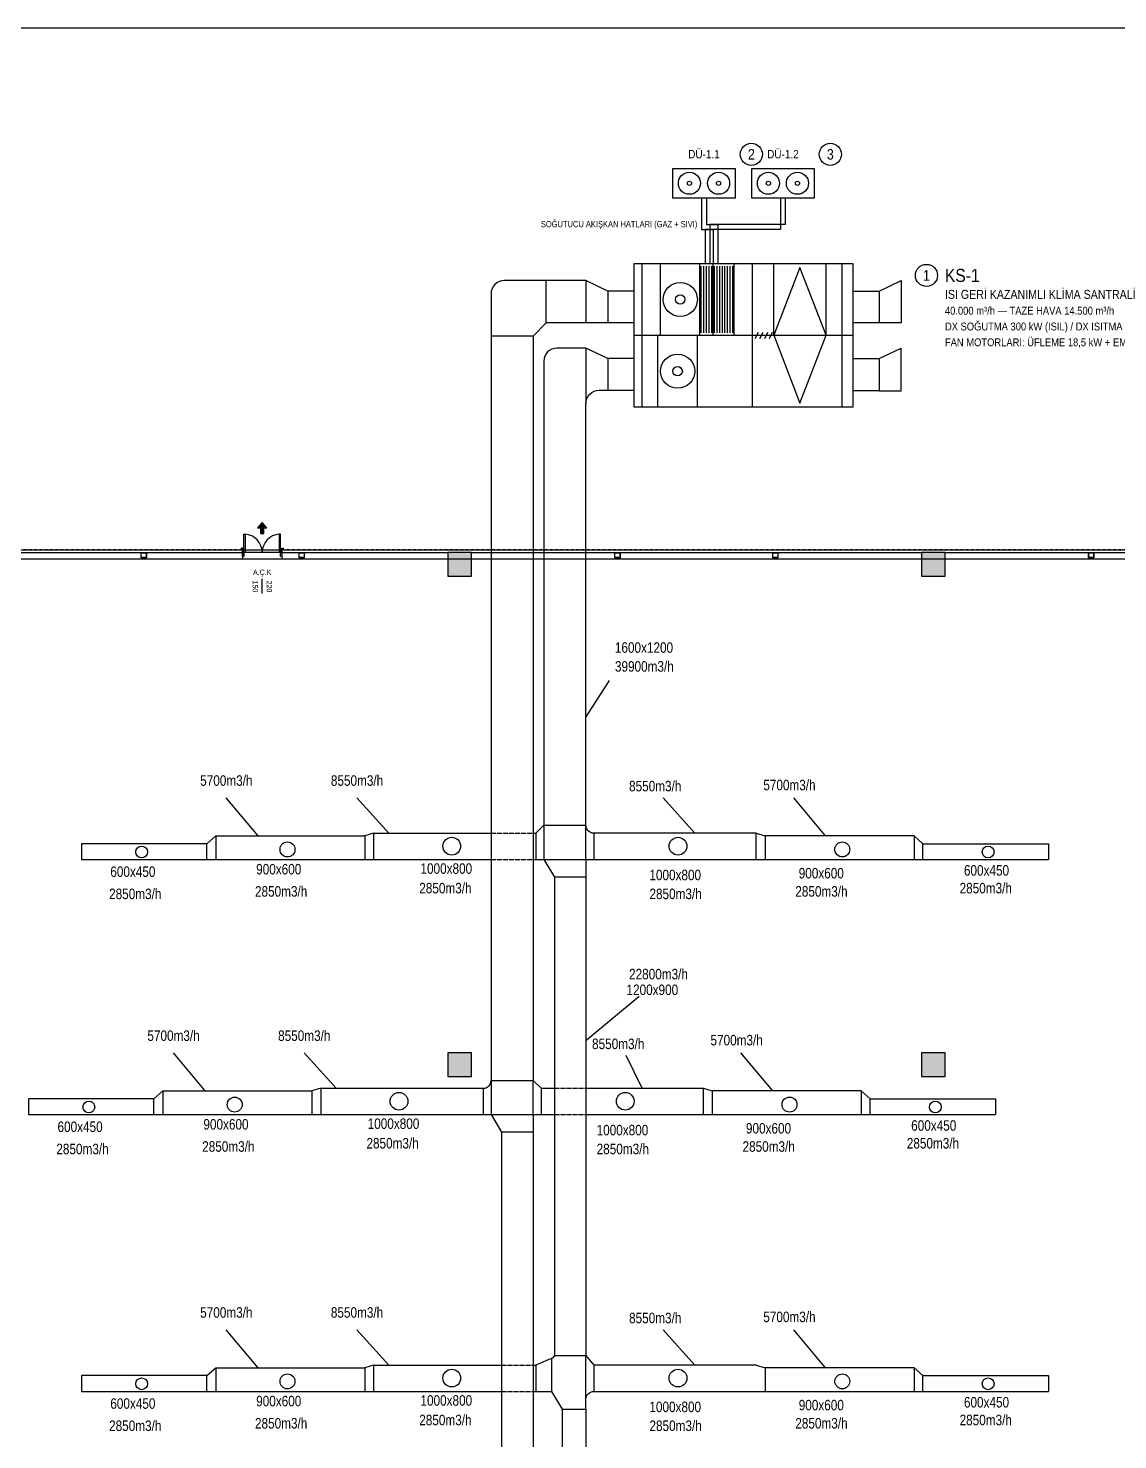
# Model space of a CAD drawing. Header units: centimetres. Extents: x 26200 to 152500, y -600 to 9300.
# Drawn here: x 52841 to 56981, y 3939 to 9300 of the extents above; entities that cross this region are included whole.
import ezdxf
from ezdxf.enums import TextEntityAlignment as Align

# ---------------------------------------------------------------- set-up
doc = ezdxf.new("R2010")
doc.units = ezdxf.units.CM
doc.linetypes.add('DASHED', pattern=[1.524, 1.27, -0.254])
for name, color, linetype in [('A-ANNO-TEXT', 8, 'Continuous'), ('A-AREA', 8, 'Continuous'), ('A-DOOR', 8, 'Continuous'), ('A-ELEV-01', 8, 'Continuous'), ('A-ELEV-03', 8, 'Continuous'), ('A-WALL-SNWPNL', 8, 'Continuous'), ('A-WALL-STEL', 8, 'Continuous'), ('MTY-CIHAZ', 135, 'Continuous'), ('MTY-DONUS-CAP', 110, 'Continuous'), ('MTY-DONUS-KANALI', 4, 'Continuous'), ('MTY-DONUS-KANALI-GIZLI', 4, 'DASHED'), ('MTY-SOGUTUCU-HAT', 6, 'DASHED'), ('MTY-UFLEME-CAP', 21, 'Continuous'), ('MTY-UFLEME-KANALI', 20, 'Continuous'), ('MTY-UFLEME-KANALI-GIZLI', 20, 'DASHED'), ('ROTAS-CIHAZ-NO', 1, 'Continuous'), ('ROTAS-PAFTA', 144, 'Continuous'), ('S-CONC', 5, 'Continuous'), ('S-HTCH', 8, 'Continuous'), ('S-STEL', 3, 'Continuous')]:
    doc.layers.add(name, color=color, linetype=linetype)
doc.styles.add('Fields_100', font='act_simplex.shx', dxfattribs={"width": 0.8, "height": 20})
doc.styles.add('ROTAS', font='arial.ttf')

# ---------------------------------------------------------------- blocks, each defined once
blk = doc.blocks.new('KAPI 150')
at = {"layer": 'A-DOOR'}
blk.add_line((145, 15), (5, 15), dxfattribs=at)
for points in [[(5, 15), (5, 85), (10, 85), (10, 15)], [(145, 15), (145, 85), (140, 85), (140, 15)]]:
    blk.add_lwpolyline(points, dxfattribs=at)
for points in [[(5, 0), (0, 0), (0, 15), (5, 15)], [(150, 0), (145, 0), (145, 15), (150, 15)]]:
    blk.add_lwpolyline(points, close=True, dxfattribs=at)
for centre, start, end in [((5, 15), 0, 85.904), ((145, 15), 94.096, 180)]:
    blk.add_arc(centre, 70, start, end, dxfattribs=at)
blk = doc.blocks.new('AÇK_01')
at = {"color": 0}
blk.add_lwpolyline([(28, 0), (-28, 0)], dxfattribs=at)
at = {"color": 0, "style": 'Fields_100', "width": 0.8}
blk.add_attdef('A.Ç.K.01', text='', height=20, rotation=90, dxfattribs=at).set_placement((-53, 0), align=Align.MIDDLE_CENTER)
for tag, p in [('W', (1, 17.2)), ('H', (1, -36.3))]:
    blk.add_attdef(tag, text='', height=20, dxfattribs=at).set_placement(p, align=Align.CENTER)
blk = doc.blocks.new('*U15')
at = {"layer": 'A-WALL-SNWPNL'}
blk.add_lwpolyline([(50, 1), (42, 1), (40, -1), (32, -1), (30, 1), (22, 1), (20, -1), (12, -1), (10, 1), (2, 1), (0, -1), (-8, -1), (-10, 1), (-18, 1), (-20, -1), (-28, -1), (-30, 1), (-38, 1), (-40, -1), (-48, -1), (-50, 1)], dxfattribs=at)
blk = doc.blocks.new('*U16')
at = {"layer": 'A-WALL-STEL', "color": 0, "linetype": 'ByBlock', "lineweight": -2, "transparency": 16777216}
for p in [(0, 0), (100, 0), (200, 0), (300, 0), (400, 0), (500, 0), (600, 0), (700, 0), (800, 0), (900, 0), (1000, 0), (1100, 0), (1200, 0), (1300, 0), (1400, 0), (1500, 0), (1600, 0), (1700, 0), (1800, 0), (1900, 0), (2000, 0), (2100, 0), (2200, 0), (2300, 0), (2400, 0), (2500, 0), (2600, 0), (2700, 0), (2800, 0), (2900, 0), (3000, 0), (3100, 0), (3200, 0), (3300, 0), (3400, 0), (3500, 0), (3600, 0), (3700, 0), (3800, 0), (3900, 0), (4000, 0), (4100, 0), (4200, 0), (4300, 0), (4400, 0), (4500, 0), (4600, 0), (4700, 0), (4800, 0), (4900, 0), (5000, 0), (5100, 0), (5200, 0), (5300, 0), (5400, 0)]:
    blk.add_blockref('*U15', p, dxfattribs=at)
blk = doc.blocks.new('*U25')
at = {"layer": 'A-WALL-SNWPNL'}
blk.add_lwpolyline([(50, 1), (42, 1), (40, -1), (32, -1), (30, 1), (22, 1), (20, -1), (12, -1), (10, 1), (2, 1), (0, -1), (-8, -1), (-10, 1), (-18, 1), (-20, -1), (-28, -1), (-30, 1), (-38, 1), (-40, -1), (-48, -1), (-50, 1)], dxfattribs=at)
blk = doc.blocks.new('*U26')
at = {"layer": 'A-WALL-STEL', "color": 0, "linetype": 'ByBlock', "lineweight": -2, "transparency": 16777216}
for p in [(0, 0), (100, 0), (200, 0), (300, 0), (400, 0), (500, 0), (600, 0), (700, 0), (800, 0), (900, 0), (1000, 0), (1100, 0), (1200, 0), (1300, 0), (1400, 0), (1500, 0), (1600, 0), (1700, 0), (1800, 0), (1900, 0)]:
    blk.add_blockref('*U25', p, dxfattribs=at)

msp = doc.modelspace()

# ---------------------------------------------------------------- hatches: boundary and pattern name
at = {"layer": 'A-ANNO-TEXT'}
h = msp.add_hatch(color=256, dxfattribs=at)
h.dxf.hatch_style = 1
h.paths.add_polyline_path([(53729.5, 7423.2), (53711.8, 7402), (53722.7, 7402), (53722.7, 7380.9), (53736.2, 7380.9), (53736.2, 7402), (53747.2, 7402)])
at = {"layer": 'S-HTCH'}
h = msp.add_hatch(dxfattribs=at)
h.set_pattern_fill('ANSI33', color=256)
h.set_pattern_definition([(45, (47244.2896, 5721.5606), (-4.490128, 4.490128), []), (45, (47248.78, 5721.5606), (-4.490128, 4.490128), [3.175, -1.5875])])
h.paths.add_polyline_path([(63434.5, 1518.6), (63524.5, 1518.6), (63524.5, 1608.6), (63434.5, 1608.6)])
h.paths.add_polyline_path([(63434.5, 7218.6), (63524.5, 7218.6), (63524.5, 7308.6), (63434.5, 7308.6)])
h.paths.add_polyline_path([(61634.5, 1518.6), (61724.5, 1518.6), (61724.5, 1608.6), (61634.5, 1608.6)])
h.paths.add_polyline_path([(58034.5, 1518.6), (58124.5, 1518.6), (58124.5, 1608.6), (58034.5, 1608.6)])
h.paths.add_polyline_path([(61634.5, 7218.6), (61724.5, 7218.6), (61724.5, 7308.6), (61634.5, 7308.6)])
h.paths.add_polyline_path([(58034.5, 7218.6), (58124.5, 7218.6), (58124.5, 7308.6), (58034.5, 7308.6)])
h.paths.add_polyline_path([(63434.5, 3418.6), (63524.5, 3418.6), (63524.5, 3508.6), (63434.5, 3508.6)])
h.paths.add_polyline_path([(63434.5, 5318.6), (63524.5, 5318.6), (63524.5, 5408.6), (63434.5, 5408.6)])
h.paths.add_polyline_path([(61634.5, 3418.6), (61724.5, 3418.6), (61724.5, 3508.6), (61634.5, 3508.6)])
h.paths.add_polyline_path([(58034.5, 3418.6), (58124.5, 3418.6), (58124.5, 3508.6), (58034.5, 3508.6)])
h.paths.add_polyline_path([(61634.5, 5318.6), (61724.5, 5318.6), (61724.5, 5408.6), (61634.5, 5408.6)])
h.paths.add_polyline_path([(58034.5, 5318.6), (58124.5, 5318.6), (58124.5, 5408.6), (58034.5, 5408.6)])
h.paths.add_polyline_path([(68834.5, 3418.6), (68924.5, 3418.6), (68924.5, 3508.6), (68834.5, 3508.6)])
h.paths.add_polyline_path([(68834.5, 5318.6), (68924.5, 5318.6), (68924.5, 5408.6), (68834.5, 5408.6)])
h.paths.add_polyline_path([(67034.5, 3418.6), (67124.5, 3418.6), (67124.5, 3508.6), (67034.5, 3508.6)])
h.paths.add_polyline_path([(67034.5, 5318.6), (67124.5, 5318.6), (67124.5, 5408.6), (67034.5, 5408.6)])
h.paths.add_polyline_path([(65234.5, 3418.6), (65324.5, 3418.6), (65324.5, 3508.6), (65234.5, 3508.6)])
h.paths.add_polyline_path([(65234.5, 5318.6), (65324.5, 5318.6), (65324.5, 5408.6), (65234.5, 5408.6)])
h.paths.add_polyline_path([(61534.5, 3418.6), (61624.5, 3418.6), (61624.5, 3508.6), (61534.5, 3508.6)])
h.paths.add_polyline_path([(61534.5, 5318.6), (61624.5, 5318.6), (61624.5, 5408.6), (61534.5, 5408.6)])
h.paths.add_polyline_path([(59834.5, 3418.6), (59924.5, 3418.6), (59924.5, 3508.6), (59834.5, 3508.6)])
h.paths.add_polyline_path([(59834.5, 5318.6), (59924.5, 5318.6), (59924.5, 5408.6), (59834.5, 5408.6)])
h.paths.add_polyline_path([(56234.5, 3418.6), (56324.5, 3418.6), (56324.5, 3508.6), (56234.5, 3508.6)])
h.paths.add_polyline_path([(56234.5, 5318.6), (56324.5, 5318.6), (56324.5, 5408.6), (56234.5, 5408.6)])
h.paths.add_polyline_path([(54434.5, 3418.6), (54524.5, 3418.6), (54524.5, 3508.6), (54434.5, 3508.6)])
h.paths.add_polyline_path([(54434.5, 5318.6), (54524.5, 5318.6), (54524.5, 5408.6), (54434.5, 5408.6)])
h.paths.add_polyline_path([(52634.5, 3418.6), (52724.5, 3418.6), (52724.5, 3508.6), (52634.5, 3508.6)])
h.paths.add_polyline_path([(52634.5, 5318.6), (52724.5, 5318.6), (52724.5, 5408.6), (52634.5, 5408.6)])
h.paths.add_polyline_path([(70634.5, 5318.6), (70724.5, 5318.6), (70724.5, 5408.6), (70634.5, 5408.6)])
h.paths.add_polyline_path([(70634.5, 3418.6), (70724.5, 3418.6), (70724.5, 3508.6), (70634.5, 3508.6)])
h.paths.add_polyline_path([(70634.5, 1518.6), (70724.5, 1518.6), (70724.5, 1608.6), (70634.5, 1608.6)])
h.paths.add_polyline_path([(68834.5, 1518.6), (68924.5, 1518.6), (68924.5, 1608.6), (68834.5, 1608.6)])
h.paths.add_polyline_path([(67034.5, 1518.6), (67124.5, 1518.6), (67124.5, 1608.6), (67034.5, 1608.6)])
h.paths.add_polyline_path([(65234.5, 1518.6), (65324.5, 1518.6), (65324.5, 1608.6), (65234.5, 1608.6)])
h.paths.add_polyline_path([(61534.5, 1518.6), (61624.5, 1518.6), (61624.5, 1608.6), (61534.5, 1608.6)])
h.paths.add_polyline_path([(59834.5, 1518.6), (59924.5, 1518.6), (59924.5, 1608.6), (59834.5, 1608.6)])
h.paths.add_polyline_path([(56234.5, 1518.6), (56324.5, 1518.6), (56324.5, 1608.6), (56234.5, 1608.6)])
h.paths.add_polyline_path([(54434.5, 1518.6), (54524.5, 1518.6), (54524.5, 1608.6), (54434.5, 1608.6)])
h.paths.add_polyline_path([(52634.5, 1518.6), (52724.5, 1518.6), (52724.5, 1608.6), (52634.5, 1608.6)])
h.paths.add_polyline_path([(70634.5, 7218.6), (70724.5, 7218.6), (70724.5, 7308.6), (70634.5, 7308.6)])
h.paths.add_polyline_path([(68834.5, 7218.6), (68924.5, 7218.6), (68924.5, 7308.6), (68834.5, 7308.6)])
h.paths.add_polyline_path([(67034.5, 7218.6), (67124.5, 7218.6), (67124.5, 7308.6), (67034.5, 7308.6)])
h.paths.add_polyline_path([(65234.5, 7218.6), (65324.5, 7218.6), (65324.5, 7308.6), (65234.5, 7308.6)])
h.paths.add_polyline_path([(61534.5, 7218.6), (61624.5, 7218.6), (61624.5, 7308.6), (61534.5, 7308.6)])
h.paths.add_polyline_path([(59834.5, 7218.6), (59924.5, 7218.6), (59924.5, 7308.6), (59834.5, 7308.6)])
h.paths.add_polyline_path([(56234.5, 7218.6), (56324.5, 7218.6), (56324.5, 7308.6), (56234.5, 7308.6)])
h.paths.add_polyline_path([(54434.5, 7218.6), (54524.5, 7218.6), (54524.5, 7308.6), (54434.5, 7308.6)])
h.paths.add_polyline_path([(52634.5, 7218.6), (52724.5, 7218.6), (52724.5, 7308.6), (52634.5, 7308.6)])

# ---------------------------------------------------------------- linework, layer by layer
at = {"layer": 'A-ANNO-TEXT'}
msp.add_lwpolyline([(53729.5, 7423.2), (53711.8, 7402), (53722.7, 7402), (53722.7, 7380.9), (53736.2, 7380.9), (53736.2, 7402), (53747.2, 7402)], close=True, dxfattribs=at)
at = {"layer": 'A-AREA'}
msp.add_lwpolyline([(62587, 7318.6), (70734.5, 7318.6), (70734.5, 3418.6), (52612, 3418.6), (52612, 7318.6), (59834.5, 7318.6), (59834.5, 7053.6), (62587, 7053.6)], close=True, dxfattribs=at)
at = {"layer": 'A-ELEV-01'}
for p, q in [((53654.5, 7308.6), (53654.5, 7283.6)), ((53804.5, 7308.6), (53804.5, 7283.6)), ((60772, 7283.6), (50813.6, 7283.6)), ((53654.5, 7283.6), (52724.5, 7283.6)), ((54434.5, 7283.6), (53804.5, 7283.6)), ((56234.5, 7283.6), (54524.5, 7283.6)), ((58034.5, 7283.6), (56324.5, 7283.6))]:
    msp.add_line(p, q, dxfattribs=at)
at = {"layer": 'A-ELEV-03'}
for points in [[(51629.5, 7318.6), (53654.5, 7318.6)], [(53804.5, 7318.6), (59354.5, 7318.6)]]:
    msp.add_lwpolyline(points, dxfattribs=at)
at = {"layer": 'A-WALL-SNWPNL'}
for p, q in [((52724.5, 7308.6), (53654.5, 7308.6)), ((53804.5, 7308.6), (54434.5, 7308.6)), ((54524.5, 7308.6), (56234.5, 7308.6)), ((56324.5, 7308.6), (58034.5, 7308.6))]:
    msp.add_line(p, q, dxfattribs=at)
for points in [[(53659.5, 7308.6), (53654.5, 7308.6), (53654.5, 7325.6), (53649.5, 7325.6), (53649.5, 7321.1)], [(53654.5, 7318.6), (53654.5, 7308.6)], [(53799.5, 7308.6), (53804.5, 7308.6), (53804.5, 7325.6), (53809.5, 7325.6), (53809.5, 7321.1)], [(53804.5, 7320.6), (53812.5, 7320.6), (53814.5, 7318.6), (53822.5, 7318.6), (53824.5, 7320.6), (53832.5, 7320.6), (53834.5, 7318.6), (53842.5, 7318.6), (53844.5, 7320.6), (53852.5, 7320.6), (53854.5, 7318.6)], [(53804.5, 7318.6), (53804.5, 7308.6)]]:
    msp.add_lwpolyline(points, dxfattribs=at)
at = {"layer": 'MTY-CIHAZ'}
for p, q in [((55173.1, 8133.6), (55173.1, 8406.1)), ((55243.1, 8133.6), (55243.1, 8406.1)), ((55393.1, 8133.6), (55393.1, 8406.1)), ((55398.1, 8143.6), (55398.1, 8396.1)), ((55408.1, 8143.6), (55408.1, 8396.1)), ((55418.1, 8143.6), (55418.1, 8396.1)), ((55428.1, 8143.6), (55428.1, 8396.1)), ((55438.1, 8143.6), (55438.1, 8396.1)), ((55443.1, 8133.6), (55443.1, 8406.1)), ((55448.1, 8143.6), (55448.1, 8396.1)), ((55458.1, 8143.6), (55458.1, 8396.1)), ((55468.1, 8143.6), (55468.1, 8396.1)), ((55478.1, 8143.6), (55478.1, 8396.1)), ((55488.1, 8143.6), (55488.1, 8396.1)), ((55498.1, 8143.6), (55498.1, 8396.1)), ((55508.1, 8143.6), (55508.1, 8396.1)), ((55518.1, 8143.6), (55518.1, 8396.1)), ((55523.1, 8133.6), (55523.1, 8406.1)), ((55593.1, 8133.6), (55593.1, 8406.1)), ((55673.1, 8133.6), (55673.1, 8406.1)), ((55873.1, 8133.6), (55873.1, 8406.1)), ((55933.1, 8133.6), (55933.1, 8406.1)), ((55143.1, 8133.6), (55973.8, 8133.6)), ((55173.1, 7861), (55173.1, 8133.6)), ((55233.1, 7861), (55233.1, 8133.6)), ((55383.1, 7861), (55383.1, 8133.6)), ((55593.1, 7861), (55593.1, 8133.6)), ((55603.1, 8121.6), (55615.1, 8145.6)), ((55621.1, 8121.6), (55633.1, 8145.6)), ((55639.1, 8121.6), (55651.1, 8145.6)), ((55657.1, 8121.6), (55669.1, 8145.6)), ((55673.1, 8133.6), (55873.1, 8133.6)), ((55933.1, 7861), (55933.1, 8133.6))]:
    msp.add_line(p, q, dxfattribs=at)
for points in [[(55288.4, 8656.1), (55528.4, 8656.1), (55528.4, 8766.1), (55288.4, 8766.1)], [(55588.4, 8656.1), (55828.4, 8656.1), (55828.4, 8766.1), (55588.4, 8766.1)], [(55773.1, 7876), (55873.1, 8133.6), (55773.1, 8391.1), (55673.1, 8133.6)]]:
    msp.add_lwpolyline(points, close=True, dxfattribs=at)
at = {"layer": 'MTY-CIHAZ', "color": 1}
msp.add_lwpolyline([(55143.1, 8406.1), (55973.8, 8406.1), (55973.8, 7861), (55143.1, 7861)], close=True, dxfattribs=at)
at = {"layer": 'MTY-CIHAZ', "color": 5}
for points in [[(56073.5, 8301.3), (56157.2, 8341.3)], [(56157.2, 8341.3), (56157.1, 8180.4)], [(55973.5, 8301.3), (56073.5, 8301.3)], [(56073.5, 8301.3), (56073.5, 8181.3)], [(56157.1, 8181.3), (55973.8, 8181.3)]]:
    msp.add_lwpolyline(points, dxfattribs=at)
at = {"layer": 'MTY-CIHAZ', "color": 1}
for points in [[(55973.5, 8045.1), (56073.5, 8045.1)], [(56073.5, 8045.1), (56157.2, 8085.1)], [(56073.5, 7922.6), (56157.2, 7922.6), (56157.2, 8085.1)], [(56073.5, 8045.1), (56073.8, 7922.6)], [(56073.8, 7922.6), (55973.8, 7922.6)]]:
    msp.add_lwpolyline(points, dxfattribs=at)
at = {"layer": 'MTY-CIHAZ'}
for centre, radius in [((55353.2, 8711.1), 42), ((55463.6, 8711.1), 42), ((55653.2, 8711.1), 42), ((55763.6, 8711.1), 42), ((55353.2, 8711.1), 8), ((55463.6, 8711.1), 8), ((55653.2, 8711.1), 8), ((55763.6, 8711.1), 8), ((55318.1, 8269.8), 65), ((55318.1, 8269.8), 18), ((55308.1, 7997.3), 65), ((55308.1, 7997.3), 18)]:
    msp.add_circle(centre, radius, dxfattribs=at)
at = {"layer": 'MTY-DONUS-CAP', "color": 1}
for points in [[(55048.1, 6822.9), (54959.8, 6684)], [(53714, 6232.5), (53593.2, 6376.7)], [(54210.7, 6242.5), (54089.8, 6376.7)], [(55373.4, 6242.5), (55252.6, 6376.7)], [(55870.1, 6232.5), (55749.2, 6376.7)], [(55161.7, 5622.7), (54959.8, 5453.7)], [(53714, 4212.3), (53593.2, 4356.5)], [(54210.7, 4222.2), (54089.8, 4356.5)], [(55373.4, 4222.3), (55252.6, 4356.5)], [(55870.1, 4212.3), (55749.2, 4356.5)]]:
    msp.add_lwpolyline(points, dxfattribs=at)
at = {"layer": 'MTY-DONUS-KANALI', "color": 1}
for points in [[(54959.7, 8085.1), (54849.7, 8085.1, 0.414213), (54799.7, 8035.1), (54799.8, 6142.5)], [(55606.1, 6142.5), (55606.1, 6242.5), (54989.8, 6242.5, -0.414242), (54959.8, 6272.5), (54959.7, 7875.1, -0.414222), (55009.7, 7925.1), (55143.1, 7925.1)], [(54959.8, 4055.3), (54959.8, 4092.3, -0.414214), (54989.8, 4122.3), (56717, 4122.3)]]:
    msp.add_lwpolyline(points, format="xyb", dxfattribs=at)
for points in [[(55043.4, 8045.1), (54959.7, 8085.1)], [(54959.7, 8085.1), (54959.7, 7875.1)], [(55143.4, 8045.1), (55043.4, 8045.1)], [(55043.4, 8045.1), (55043.4, 7925.1)], [(53519, 6202.5), (53552.9, 6232.5)], [(53552.9, 6232.5), (54119.2, 6232.5)], [(53552.9, 6232.5), (53552.9, 6142.5)], [(54153, 6242.5), (54119.2, 6232.5)], [(54119.2, 6232.5), (54119.2, 6142.5)], [(54153, 6242.5), (54153, 6142.5)], [(54769.8, 6242.5), (54769.8, 6142.5)], [(54799.8, 6272.5), (54959.8, 6272.5)], [(54959.8, 6142.5), (54959.8, 6272.5)], [(54989.8, 6242.5), (54989.8, 6142.5)], [(55606.6, 6242.5), (55640.4, 6232.5)], [(56206.6, 6232.5), (55640.4, 6232.5)], [(55640.4, 6232.5), (55640.4, 6142.5)], [(56240.5, 6202.5), (56206.6, 6232.5)], [(56206.6, 6232.5), (56206.6, 6142.5)], [(53519, 6202.5), (53042.6, 6202.5)], [(53042.6, 6202.5), (53042.6, 6142.5)], [(53519, 6142.5), (53519, 6202.5)], [(56240.5, 6142.5), (56240.5, 6202.5)], [(56240.5, 6202.5), (56717, 6202.5)], [(56717, 6202.5), (56717, 6142.5)], [(54799.8, 6142.5), (54839.8, 6075.5)], [(54799.8, 6142.5), (54959.8, 6142.5)], [(54959.8, 6142.5), (56717, 6142.5)], [(54959.8, 6142.5), (54959.8, 4252.2)], [(54959.8, 6075.5), (54839.8, 6075.5)], [(54828.8, 4247.6), (54828.8, 4122.3)], [(54839.8, 4258.9), (54959.8, 4258.9)], [(54959.8, 4258.9), (54989.8, 4222.2)], [(54959.8, 4092.3), (54959.8, 4252.2)], [(53519, 4182.3), (53042.6, 4182.3)], [(53042.6, 4182.3), (53042.6, 4122.3)], [(53519, 4182.3), (53552.9, 4212.3)], [(53519, 4122.3), (53519, 4182.3)], [(53552.9, 4212.3), (54119.2, 4212.3)], [(53552.9, 4212.3), (53552.9, 4122.3)], [(54153, 4222.3), (54119.2, 4212.3)], [(54119.2, 4212.3), (54119.2, 4122.3)], [(54153, 4222.3), (54153, 4122.3)], [(54769.8, 4222.2), (54769.8, 4122.3)], [(55606.6, 4222.3), (54989.7, 4222.3)], [(54989.8, 4222.2), (54989.8, 4122.3)], [(55606.6, 4222.3), (55640.4, 4212.3)], [(56206.6, 4212.3), (55640.4, 4212.3)], [(55640.4, 4212.3), (55640.4, 4122.3)], [(56240.5, 4182.3), (56206.6, 4212.3)], [(56206.6, 4212.3), (56206.6, 4122.3)], [(56240.5, 4122.3), (56240.5, 4182.3)], [(56240.5, 4182.3), (56717, 4182.3)], [(56717, 4182.3), (56717, 4122.3)], [(54828.8, 4122.3), (54869.8, 4055.3)], [(54869.8, 4055.3), (54959.8, 4055.3)], [(54869.8, 4055.3), (54869.8, 3297.3), (54889.8, 3259.2)], [(54959.8, 4055.3), (54959.8, 2788.2)]]:
    msp.add_lwpolyline(points, dxfattribs=at)
at = {"layer": 'MTY-DONUS-KANALI'}
for points in [[(54153, 6242.5), (54599.2, 6242.5)], [(54759.2, 6242.5), (54769.8, 6242.5)], [(54769.8, 6242.5), (54799.8, 6272.5)], [(54799.8, 6272.5), (54799.8, 6272.5)], [(53042.6, 6142.5), (54599.2, 6142.5)], [(54759.2, 6142.5), (54799.8, 6142.5)], [(54839.8, 6075.5), (54839.8, 4258.9)], [(54833.7, 4249.7), (54769.8, 4222.2)], [(54839.8, 4258.9), (54833.7, 4249.7)], [(54153, 4222.2), (54639.2, 4222.2)], [(54759.2, 4222.2), (54769.8, 4222.2)], [(53042.6, 4122.3), (54639.2, 4122.3)], [(54759.2, 4122.3), (54828.8, 4122.3)]]:
    msp.add_lwpolyline(points, dxfattribs=at)
at = {"layer": 'MTY-DONUS-KANALI', "color": 1}
for centre, radius in [((54449.9, 6193.2), 33.7), ((55309.6, 6193.2), 33.7), ((53271.5, 6171.4), 22.4), ((53825.7, 6180.8), 28.4), ((55933.9, 6180.8), 28.4), ((56488.1, 6171.4), 22.4), ((53825.7, 4160.5), 28.4), ((54449.9, 4172.9), 33.7), ((55309.6, 4172.9), 33.7), ((55933.9, 4160.5), 28.4), ((53271.5, 4151.2), 22.4), ((56488.1, 4151.2), 22.4)]:
    msp.add_circle(centre, radius, dxfattribs=at)
at = {"layer": 'MTY-DONUS-KANALI-GIZLI', "ltscale": 15}
for points in [[(54599.2, 6242.5), (54759.2, 6242.5)], [(54599.2, 6142.5), (54759.2, 6142.5)], [(54639.2, 4222.2), (54759.2, 4222.2)], [(54639.2, 4122.3), (54759.2, 4122.3)]]:
    msp.add_lwpolyline(points, dxfattribs=at)
at = {"layer": 'MTY-SOGUTUCU-HAT', "ltscale": 0.5}
for points in [[(55399.4, 8656.1), (55399.4, 8536.1), (55443.1, 8536.1), (55443.1, 8406.1)], [(55699.4, 8656.1), (55699.4, 8536.1), (55413.1, 8536.1), (55413.1, 8406.1)], [(55417.4, 8656.1), (55417.4, 8554.1), (55461.1, 8554.1), (55461.1, 8406.1)], [(55717.4, 8656.1), (55717.4, 8554.1), (55431.1, 8554.1), (55431.1, 8406.1)]]:
    msp.add_lwpolyline(points, dxfattribs=at)
at = {"layer": 'MTY-UFLEME-CAP', "color": 5}
for points in [[(53513.4, 5263.5), (53392.6, 5407.7)], [(54010.1, 5273.5), (53889.3, 5407.7)], [(55172.8, 5273.5), (55112, 5397.7)], [(55669.5, 5263.5), (55548.6, 5407.7)]]:
    msp.add_lwpolyline(points, dxfattribs=at)
at = {"layer": 'MTY-UFLEME-KANALI', "color": 5}
for points in [[(54959.7, 8341.3), (54649.1, 8341.2, 0.414214), (54599.1, 8291.2), (54599.2, 5173.5)], [(53952.4, 5273.5), (54569.2, 5273.5, 0.414214), (54599.2, 5303.5), (54599.2, 5303.5)], [(54639.2, 5106.5), (54639.2, 3289.9, -0.299827), (54633.2, 3280.7), (54569.2, 3253.2), (53952.4, 3253.2)]]:
    msp.add_lwpolyline(points, format="xyb", dxfattribs=at)
for points in [[(54809.1, 8180.4), (54809.1, 8341.2)], [(55043.4, 8301.3), (54959.7, 8341.3)], [(54959.7, 8341.3), (54959.7, 8180.4)], [(55143.4, 8301.3), (55043.4, 8301.3)], [(55043.4, 8301.3), (55043.4, 8181.3)], [(54759.1, 8130.4), (54599.1, 8130.4)], [(53318.5, 5233.5), (53352.4, 5263.5)], [(53352.4, 5263.5), (53918.6, 5263.5)], [(53352.4, 5263.5), (53352.4, 5173.5)], [(53952.4, 5273.5), (53918.6, 5263.5)], [(53918.6, 5263.5), (53918.6, 5173.5)], [(53952.4, 5273.5), (53952.4, 5173.5)], [(54569.2, 5273.5), (54569.2, 5173.5)], [(54599.2, 5303.5), (54759.2, 5303.5)], [(54759.2, 5173.5), (54759.2, 5303.5)], [(54789.2, 5273.5), (54789.2, 5173.5)], [(55406, 5273.5), (55439.8, 5263.5)], [(56006.1, 5263.5), (55439.8, 5263.5)], [(55439.8, 5263.5), (55439.8, 5173.5)], [(56039.9, 5233.5), (56006.1, 5263.5)], [(56006.1, 5263.5), (56006.1, 5173.5)], [(53318.5, 5233.5), (52842, 5233.5)], [(52842, 5233.5), (52842, 5173.5)], [(53318.5, 5173.5), (53318.5, 5233.5)], [(56039.9, 5173.5), (56039.9, 5233.5)], [(56039.9, 5233.5), (56516.4, 5233.5)], [(56516.4, 5233.5), (56516.4, 5173.5)], [(52842, 5173.5), (54599.2, 5173.5)], [(54599.2, 5173.5), (54639.2, 5106.5)], [(54599.2, 5173.5), (54759.2, 5173.5)], [(54759.2, 5173.5), (54759.2, 3283.2)], [(54759.2, 5106.5), (54639.2, 5106.5)]]:
    msp.add_lwpolyline(points, dxfattribs=at)
at = {"layer": 'MTY-UFLEME-KANALI'}
for points in [[(54809.1, 8180.4), (54759.1, 8130.4)], [(55143.1, 8180.4), (54809.1, 8180.4)], [(54759.1, 8130.4), (54759.2, 5303.5)], [(54759.2, 5303.5), (54789.2, 5273.5)], [(54789.2, 5273.5), (54839.8, 5273.5)], [(54959.8, 5273.5), (55405.5, 5273.5)], [(55405.5, 5273.5), (55405.5, 5173.5)], [(54759.2, 5173.5), (54839.8, 5173.5)], [(54959.8, 5173.5), (56516.4, 5173.5)]]:
    msp.add_lwpolyline(points, dxfattribs=at)
at = {"layer": 'MTY-UFLEME-KANALI', "color": 5}
for centre, radius in [((54249.4, 5224.2), 33.7), ((55109.1, 5224.2), 33.7), ((53070.9, 5202.4), 22.4), ((53625.1, 5211.8), 28.4), ((55733.3, 5211.8), 28.4), ((56287.5, 5202.4), 22.4)]:
    msp.add_circle(centre, radius, dxfattribs=at)
at = {"layer": 'MTY-UFLEME-KANALI-GIZLI', "ltscale": 15}
for points in [[(54839.8, 5273.5), (54959.8, 5273.5)], [(54839.8, 5173.5), (54959.8, 5173.5)]]:
    msp.add_lwpolyline(points, dxfattribs=at)
at = {"layer": 'ROTAS-CIHAZ-NO'}
for centre in [(55588.4, 8821.1), (55888.4, 8821.1), (56253.8, 8361.1)]:
    msp.add_circle(centre, 42, dxfattribs=at)
at = {"layer": 'ROTAS-PAFTA'}
msp.add_lwpolyline([(44000, -600), (75600, -600), (75600, 9300), (44000, 9300)], close=True, dxfattribs=at)
at = {"layer": 'S-CONC'}
for points in [[(54434.5, 7218.6), (54524.5, 7218.6), (54524.5, 7308.6), (54434.5, 7308.6)], [(56234.5, 7218.6), (56324.5, 7218.6), (56324.5, 7308.6), (56234.5, 7308.6)], [(54434.5, 5318.6), (54524.5, 5318.6), (54524.5, 5408.6), (54434.5, 5408.6)], [(56234.5, 5318.6), (56324.5, 5318.6), (56324.5, 5408.6), (56234.5, 5408.6)]]:
    msp.add_lwpolyline(points, close=True, dxfattribs=at)
at = {"layer": 'S-STEL', "elevation": 0}
for points in [[(53269.5, 7308.6), (53289.5, 7308.6), (53289.5, 7288.6), (53269.5, 7288.6)], [(53270.1, 7308), (53288.9, 7308), (53288.9, 7289.2), (53270.1, 7289.2)], [(53869.5, 7308.6), (53889.5, 7308.6), (53889.5, 7288.6), (53869.5, 7288.6)], [(53870.1, 7308), (53888.9, 7308), (53888.9, 7289.2), (53870.1, 7289.2)], [(55069.5, 7308.6), (55089.5, 7308.6), (55089.5, 7288.6), (55069.5, 7288.6)], [(55070.1, 7308), (55088.9, 7308), (55088.9, 7289.2), (55070.1, 7289.2)], [(55669.5, 7308.6), (55689.5, 7308.6), (55689.5, 7288.6), (55669.5, 7288.6)], [(55670.1, 7308), (55688.9, 7308), (55688.9, 7289.2), (55670.1, 7289.2)], [(56869.5, 7308.6), (56889.5, 7308.6), (56889.5, 7288.6), (56869.5, 7288.6)], [(56870.1, 7308), (56888.9, 7308), (56888.9, 7289.2), (56870.1, 7289.2)]]:
    msp.add_lwpolyline(points, close=True, dxfattribs=at)

# ---------------------------------------------------------------- block references
at = {"layer": 'A-ANNO-TEXT', "rotation": 270}
msp.add_blockref('AÇK_01', (53729.5, 7180.6), dxfattribs=at).add_auto_attribs({'A.Ç.K.01': 'A.Ç.K', 'H': '150', 'W': '220'})
at = {"layer": 'A-ELEV-01'}
msp.add_blockref('KAPI 150', (53654.5, 7293.6), dxfattribs=at)
at = {"layer": 'A-WALL-STEL', "rotation": 180}
for name, p in [('*U26', (53604.5, 7319.6)), ('*U16', (59304.5, 7319.6))]:
    msp.add_blockref(name, p, dxfattribs=at)

# ---------------------------------------------------------------- texts
at = {"layer": 'MTY-CIHAZ', "style": 'ROTAS', "width": 0.85}
for s, p in [('DÜ-1.1', (55408.4, 8796.1)), ('DÜ-1.2', (55708.4, 8796.1))]:
    msp.add_text(s, height=32, dxfattribs=at).set_placement(p, align=Align.BOTTOM_CENTER)
for s, height, p in [('KS-1', 50, (56323.8, 8386.1)), ('ISI GERİ KAZANIMLI KLİMA SANTRALİ', 34, (56323.8, 8306.1)), ('40.000 m³/h — TAZE HAVA 14.500 m³/h', 30, (56323.8, 8242.1)), ('DX SOĞUTMA 300 kW (ISIL) / DX ISITMA 135 kW (ISIL)', 30, (56323.8, 8182.1)), ('FAN MOTORLARI: ÜFLEME 18,5 kW + EMİŞ 15,0 kW (ELEKTRİK)', 30, (56323.8, 8122.1))]:
    msp.add_text(s, height=height, dxfattribs=at).set_placement(p, align=Align.TOP_LEFT)
at = {"layer": 'MTY-DONUS-CAP', "color": 1, "style": 'ROTAS', "width": 0.8}
for s, p in [('1600x1200', (55069.7, 6927.7)), ('39900m3/h', (55069.9, 6856)), ('5700m3/h', (53494, 6422.5)), ('8550m3/h', (53990.6, 6422.5)), ('8550m3/h', (55123.6, 6401.4)), ('5700m3/h', (55633.7, 6405.5)), ('600x450', (53152.5, 6076.5)), ('900x600', (53706.7, 6085.8)), ('1000x800', (54331, 6088.2)), ('600x450', (56396.1, 6081.3)), ('1000x800', (55200.9, 6063.8)), ('900x600', (55768.3, 6070.6)), ('2850m3/h', (53147.9, 5992.1)), ('2850m3/h', (53702.2, 6001.5)), ('2850m3/h', (55201.1, 5992.1)), ('2850m3/h', (55755.3, 6001.5)), ('2850m3/h', (56379.6, 6013.9)), ('22800m3/h', (55123.6, 5687.3)), ('1200x900', (55113.9, 5627.8)), ('5700m3/h', (53494, 4402.2)), ('8550m3/h', (53990.6, 4402.2)), ('8550m3/h', (55123.6, 4381.2)), ('5700m3/h', (55633.7, 4385.3)), ('600x450', (53152.5, 4056.2)), ('900x600', (53706.7, 4065.6)), ('1000x800', (54331, 4068)), ('1000x800', (55200.9, 4043.5)), ('900x600', (55768.3, 4050.3)), ('600x450', (56396.1, 4061)), ('2850m3/h', (53702.2, 3981.2)), ('2850m3/h', (54326.4, 3993.6)), ('2850m3/h', (55755.3, 3981.2)), ('2850m3/h', (56379.6, 3993.6)), ('2850m3/h', (53147.9, 3971.9)), ('2850m3/h', (55201.1, 3971.9))]:
    msp.add_text(s, height=40, dxfattribs=at).set_placement(p)
at = {"layer": 'MTY-DONUS-CAP', "color": 5, "style": 'ROTAS', "width": 0.8}
msp.add_text('2850m3/h', height=40, dxfattribs=at).set_placement((55000.5, 5023.1))
at = {"layer": 'MTY-SOGUTUCU-HAT', "style": 'ROTAS', "width": 0.85}
msp.add_text('SOĞUTUCU AKIŞKAN HATLARI (GAZ + SIVI)', height=24, dxfattribs=at).set_placement((55383.1, 8556.1), align=Align.MIDDLE_RIGHT)
at = {"layer": 'MTY-UFLEME-CAP', "color": 1, "style": 'ROTAS', "width": 0.8}
msp.add_text('2850m3/h', height=40, dxfattribs=at).set_placement((54326.4, 6013.9))
at = {"layer": 'MTY-UFLEME-CAP', "color": 5, "style": 'ROTAS', "width": 0.8}
for s, p in [('5700m3/h', (53293.4, 5453.5)), ('8550m3/h', (53790.1, 5453.5)), ('5700m3/h', (55433.1, 5436.5)), ('8550m3/h', (54983, 5422.4)), ('600x450', (52951.9, 5107.5)), ('900x600', (53506.2, 5116.8)), ('1000x800', (54130.4, 5119.2)), ('600x450', (56195.6, 5112.3)), ('1000x800', (55000.3, 5094.8)), ('900x600', (55567.7, 5101.6)), ('2850m3/h', (52947.4, 5023.1)), ('2850m3/h', (53501.6, 5032.5)), ('2850m3/h', (54125.8, 5044.9)), ('2850m3/h', (55554.8, 5032.5)), ('2850m3/h', (56179, 5044.9))]:
    msp.add_text(s, height=40, dxfattribs=at).set_placement(p)
at = {"layer": 'ROTAS-CIHAZ-NO', "style": 'ROTAS', "width": 0.85}
for s, p in [('2', (55588.4, 8821.1)), ('3', (55888.4, 8821.1)), ('1', (56253.8, 8361.1))]:
    msp.add_text(s, height=40, dxfattribs=at).set_placement(p, align=Align.MIDDLE_CENTER)

doc.saveas('drawing.dxf')
